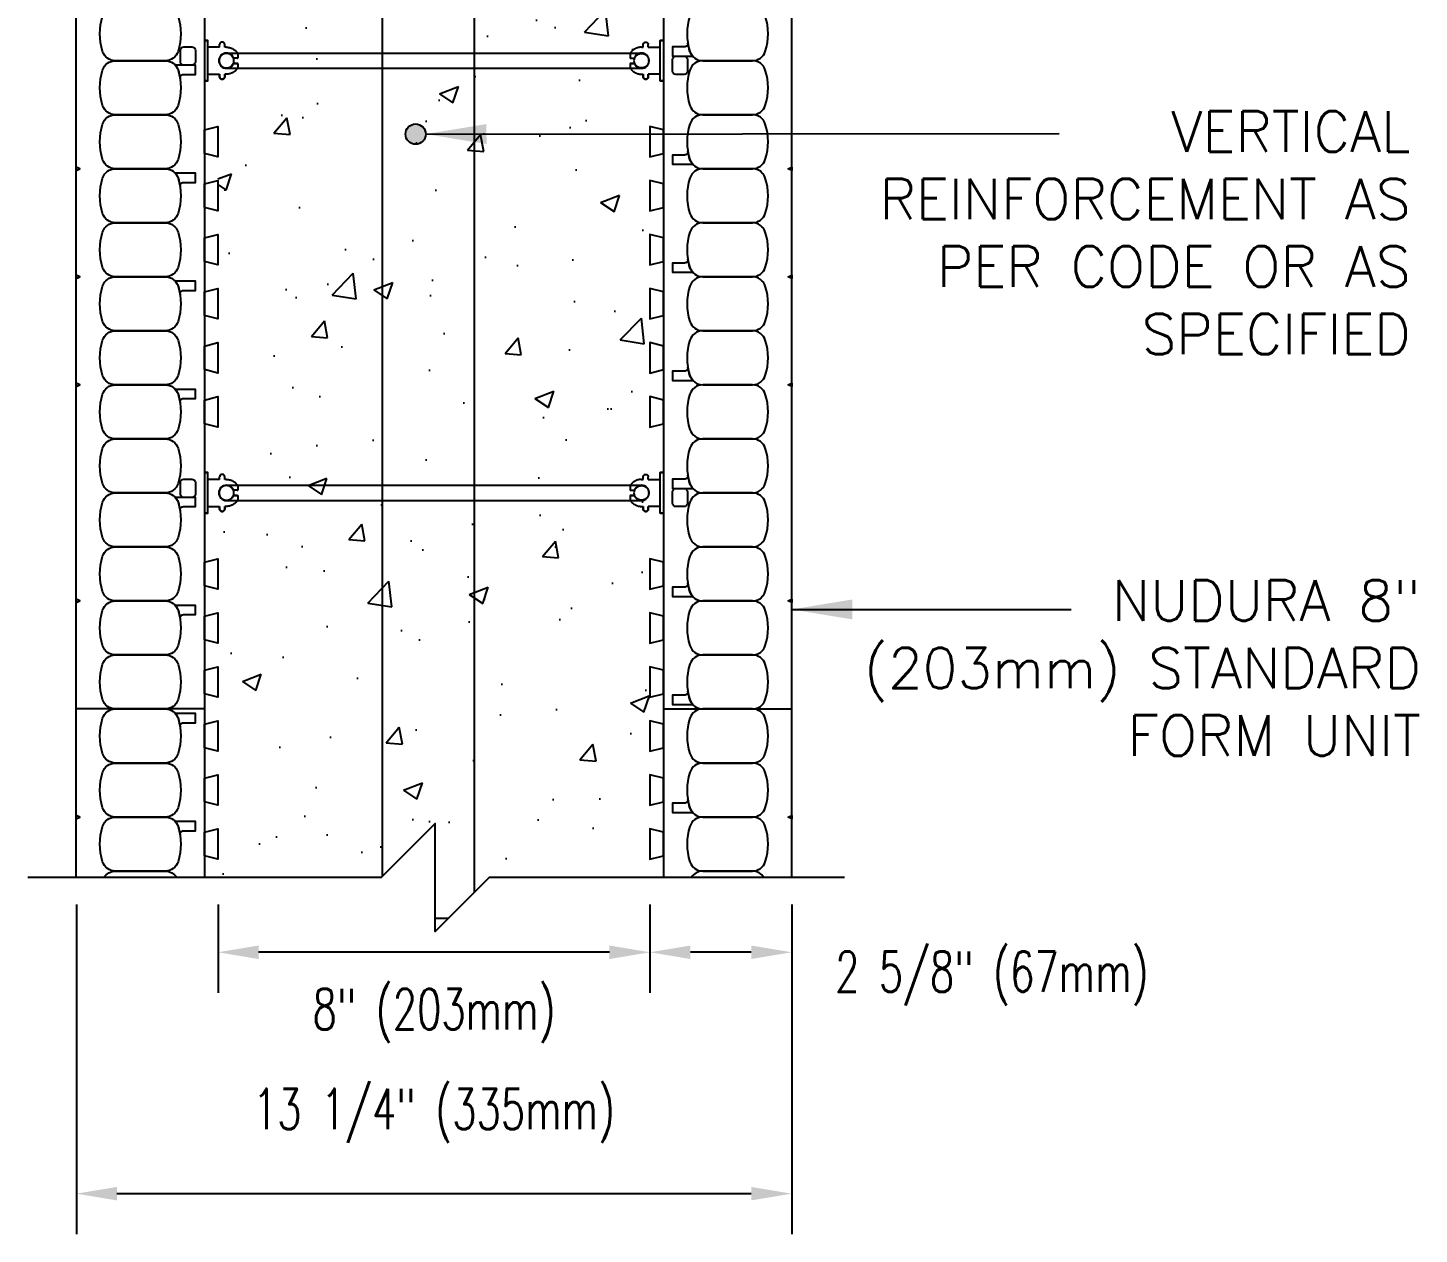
# Model space of a CAD drawing. Header units: inches. Extents: x 570.5 to 608.2, y 33.6 to 84.2.
# Drawn here: x 582.47 to 608.24, y 33.63 to 55.95 of the extents above; entities that cross this region are included whole.
import ezdxf

# ---------------------------------------------------------------- set-up
doc = ezdxf.new("R2010")
doc.units = ezdxf.units.IN
doc.header["$MEASUREMENT"] = 0
for name, color, linetype in [('HATCH', 12, 'Continuous'), ('line25', 2, 'Continuous'), ('LINE3', 3, 'Continuous'), ('LINE50', 5, 'Continuous'), ('LINE9', 9, 'Continuous'), ('TEXT', 4, 'Continuous')]:
    doc.layers.add(name, color=color, linetype=linetype)
doc.styles.add('DIM', font='romans.shx', dxfattribs={"width": 0.7})
doc.styles.add('ROMANS', font='romans.shx', dxfattribs={"height": 0.75})
doc.dimstyles.new('ext_12', dxfattribs={"dimscale": 12, "dimtxt": 0.09375, "dimasz": 0.09375, "dimexe": 0.09375, "dimexo": 0.0625, "dimgap": 0.0625, "dimtad": 1, "dimdec": 3, "dimzin": 3, "dimdsep": 46, "dimlunit": 4, "dimtxsty": 'DIM', "dimcen": 0.09, "dimdle": 0.09375, "dimclrt": 4, "dimadec": 0, "dimazin": 0, "dimtfac": 1, "dimtdec": 3, "dimtmove": 2, "dimatfit": 3, "dimfxl": 0, "dimfrac": 2, "dimtolj": 1, "dimtzin": 0, "dimarcsym": 0})
doc.dimstyles.new('ext_8', dxfattribs={"dimscale": 8, "dimtxt": 0.09375, "dimasz": 0.09375, "dimexe": 0.09375, "dimexo": 0.0625, "dimgap": 0.0625, "dimtad": 1, "dimdec": 3, "dimzin": 3, "dimdsep": 46, "dimlunit": 4, "dimtxsty": 'DIM', "dimcen": 0.09, "dimdle": 0.09375, "dimclrt": 4, "dimadec": 0, "dimazin": 0, "dimtfac": 1, "dimtdec": 3, "dimtmove": 2, "dimatfit": 3, "dimfxl": 0, "dimfrac": 2, "dimtolj": 1, "dimtzin": 0, "dimarcsym": 0})

# ---------------------------------------------------------------- blocks, each defined once
blk = doc.blocks.new('WEB8_CENTRE_TOP')
at = {"layer": 'LINE9'}
for p, q in [((-0.141, 7.688), (-0.141, 0)), ((0.141, 7.688), (0.141, 0))]:
    blk.add_line(p, q, dxfattribs=at)
for centre in [(0, 7.688), (0, 0)]:
    blk.add_circle(centre, 0.141, dxfattribs=at)
blk = doc.blocks.new('*D9')
at = {"layer": 'Defpoints', "color": 0}
for p in [(583.369, 40.228), (596.616, 40.228), (596.616, 34.375)]:
    blk.add_point(p, dxfattribs=at)
at = {"layer": 'TEXT', "color": 0, "lineweight": -2}
for p, q in [((583.369, 39.728), (583.369, 33.625)), ((596.616, 39.728), (596.616, 33.625)), ((584.119, 34.375), (595.866, 34.375))]:
    blk.add_line(p, q, dxfattribs=at)
at = {"layer": 'TEXT', "color": 0}
for points in [[(584.119, 34.5), (584.119, 34.25), (583.369, 34.375)], [(595.866, 34.5), (595.866, 34.25), (596.616, 34.375)]]:
    blk.add_solid(points, dxfattribs=at)
at = {"layer": 'TEXT', "color": 4, "insert": (589.993, 35.816), "char_height": 0.75, "attachment_point": 5, "style": 'DIM'}
blk.add_mtext('\\A1;13 1/4" (335mm)', dxfattribs=at)
blk = doc.blocks.new('*D10')
at = {"layer": 'Defpoints', "color": 0}
for p in [(585.994, 40.228), (593.991, 40.228), (585.994, 38.843)]:
    blk.add_point(p, dxfattribs=at)
at = {"layer": 'TEXT', "color": 0, "lineweight": -2}
for p, q in [((585.994, 39.728), (585.994, 38.093)), ((593.991, 39.728), (593.991, 38.093)), ((593.241, 38.843), (586.744, 38.843))]:
    blk.add_line(p, q, dxfattribs=at)
at = {"layer": 'TEXT', "color": 0}
for points in [[(586.744, 38.968), (586.744, 38.718), (585.994, 38.843)], [(593.241, 38.968), (593.241, 38.718), (593.991, 38.843)]]:
    blk.add_solid(points, dxfattribs=at)
at = {"layer": 'TEXT', "color": 4, "insert": (589.993, 37.665), "char_height": 0.75, "attachment_point": 5, "style": 'DIM'}
blk.add_mtext('\\A1;8" (203mm)', dxfattribs=at)
blk = doc.blocks.new('*D11')
at = {"layer": 'Defpoints', "color": 0}
for p in [(593.991, 40.228), (596.616, 40.228), (593.991, 38.843)]:
    blk.add_point(p, dxfattribs=at)
at = {"layer": 'TEXT', "color": 0, "lineweight": -2}
for p, q in [((593.991, 39.728), (593.991, 38.093)), ((596.616, 39.728), (596.616, 38.093)), ((595.866, 38.843), (594.741, 38.843))]:
    blk.add_line(p, q, dxfattribs=at)
at = {"layer": 'TEXT', "color": 0}
for points in [[(594.741, 38.968), (594.741, 38.718), (593.991, 38.843)], [(595.866, 38.968), (595.866, 38.718), (596.616, 38.843)]]:
    blk.add_solid(points, dxfattribs=at)
at = {"layer": 'TEXT', "color": 4, "insert": (600.323, 38.36), "char_height": 0.75, "attachment_point": 5, "style": 'DIM'}
blk.add_mtext('\\A1;2 5/8" (67mm)', dxfattribs=at)
blk = doc.blocks.new('Connector')
blk.add_point((0.271, 0))
at = {"layer": 'LINE9'}
for p, q in [((0, 0.375), (0, -0.375)), ((0.062, -0.375), (0.062, 0.375)), ((0.281, 0.25), (0.062, 0.25))]:
    blk.add_line(p, q, dxfattribs=at)
for points, weights in [([(0.007, 0.375), (0.004, 0.375), (0, 0.375)], [1, 0.972587069138, 0.950305488115]), ([(0.327, 0.343), (0.308, 0.343), (0.281, 0.317), (0.281, 0.297)], [1, 0.85355339, 0.85355339, 1]), ([(0.328, 0.343), (0.327, 0.343), (0.327, 0.343)], [1, 0.70710678, 1]), ([(0.375, 0.297), (0.375, 0.317), (0.348, 0.343), (0.329, 0.343)], [1, 0.85355339, 0.85355339, 1]), ([(0.406, 0.25), (0.546, 0.25), (0.619, 0.131)], [0.958404415409, 0.794674173519, 0.864651571113]), ([(0.619, 0.052), (0.612, 0.049), (0.604, 0.049)], [0.83615024178, 0.892081430621, 1]), ([(0.619, -0.131), (0.546, -0.25), (0.406, -0.25)], [0.864651574428, 0.794674169686, 0.958404415195]), ([(0.604, -0.049), (0.612, -0.049), (0.619, -0.052)], [1, 0.89208144177, 0.836150253337]), ([(0, -0.375), (0.004, -0.375), (0.007, -0.375)], [0.950305488115, 0.972587069138, 1]), ([(0.281, -0.297), (0.281, -0.317), (0.308, -0.343), (0.327, -0.343)], [1, 0.85355339, 0.85355339, 1]), ([(0.327, -0.343), (0.281, -0.343), (0.281, -0.297)], [1, 0.70710678, 1]), ([(0.329, -0.343), (0.348, -0.343), (0.375, -0.317), (0.375, -0.297)], [1, 0.85355339, 0.85355339, 1]), ([(0.375, -0.297), (0.375, -0.343), (0.329, -0.343)], [1, 0.70710678, 1])]:
    blk.add_rational_spline(points, weights, degree=2, dxfattribs=at)
for points, degree in [([(0, 0.375), (0.002, 0.375), (0.005, 0.375), (0.007, 0.375)], 3), ([(0.007, 0.375), (0.021, 0.375), (0.051, 0.375), (0.062, 0.375), (0.062, 0.375)], 3), ([(0.281, 0.25), (0.281, 0.297)], 1), ([(0.327, 0.343), (0.327, 0.343), (0.328, 0.343), (0.328, 0.343)], 3), ([(0.328, 0.343), (0.329, 0.343), (0.329, 0.343), (0.329, 0.343)], 3), ([(0.375, 0.25), (0.375, 0.297)], 1), ([(0.406, 0.25), (0.375, 0.25)], 1), ([(0.406, 0.25), (0.406, 0.25)], 1), ([(0.406, 0.25), (0.406, 0.25)], 1), ([(0.406, 0.25), (0.406, 0.25)], 1), ([(0.406, 0.25), (0.406, 0.25)], 1), ([(0.406, 0.25), (0.406, 0.25)], 1), ([(0.406, 0.25), (0.406, 0.25)], 1), ([(0.406, 0.25), (0.406, 0.25)], 1), ([(0.406, 0.25), (0.406, 0.25)], 1), ([(0.406, 0.25), (0.406, 0.25)], 1), ([(0.406, 0.25), (0.406, 0.25)], 1), ([(0.406, 0.25), (0.406, 0.25)], 1), ([(0.406, 0.25), (0.406, 0.25)], 1), ([(0.406, 0.25), (0.406, 0.25)], 1), ([(0.406, 0.25), (0.406, 0.25)], 1), ([(0.406, 0.25), (0.406, 0.25)], 1), ([(0.406, 0.25), (0.406, 0.25)], 1), ([(0.406, 0.25), (0.406, 0.25)], 1), ([(0.406, 0.25), (0.406, 0.25)], 1), ([(0.406, 0.25), (0.406, 0.25)], 1), ([(0.406, 0.25), (0.406, 0.25)], 1), ([(0.406, 0.25), (0.406, 0.25)], 1), ([(0.406, 0.25), (0.406, 0.25)], 1), ([(0.406, 0.25), (0.406, 0.25)], 1), ([(0.406, 0.25), (0.406, 0.25)], 1), ([(0.604, 0.049), (0.532, 0.049)], 1), ([(0.532, 0.049), (0.532, 0.049)], 1), ([(0.532, 0.049), (0.532, 0.049)], 1), ([(0.532, 0.049), (0.532, 0.049)], 1), ([(0.532, 0.049), (0.532, 0.049)], 1), ([(0.532, 0.049), (0.532, 0.049)], 1), ([(0.532, 0.049), (0.532, 0.049)], 1), ([(0.532, 0.049), (0.532, 0.049)], 1), ([(0.532, 0.049), (0.532, 0.049)], 1), ([(0.532, 0.049), (0.532, 0.049)], 1), ([(0.532, 0.049), (0.532, 0.049)], 1), ([(0.604, 0.049), (0.609, 0.049), (0.614, 0.05), (0.619, 0.052)], 3), ([(0.604, 0.049), (0.604, 0.049)], 1), ([(0.604, 0.049), (0.604, 0.049)], 1), ([(0.604, 0.049), (0.604, 0.049)], 1), ([(0.604, 0.049), (0.604, 0.049)], 1), ([(0.619, 0.131), (0.619, 0.052)], 1), ([(0.619, 0.131), (0.619, 0.131)], 1), ([(0.619, 0.131), (0.619, 0.131)], 1), ([(0.619, 0.131), (0.619, 0.131)], 1), ([(0.619, 0.131), (0.619, 0.131)], 1), ([(0.062, -0.25), (0.281, -0.25)], 1), ([(0.281, -0.297), (0.281, -0.25)], 1), ([(0.281, -0.25), (0.281, -0.297)], 1), ([(0.375, -0.25), (0.375, -0.297)], 1), ([(0.375, -0.297), (0.375, -0.25)], 1), ([(0.406, -0.25), (0.375, -0.25)], 1), ([(0.406, -0.25), (0.406, -0.25)], 1), ([(0.406, -0.25), (0.406, -0.25)], 1), ([(0.406, -0.25), (0.406, -0.25)], 1), ([(0.406, -0.25), (0.406, -0.25)], 1), ([(0.406, -0.25), (0.406, -0.25)], 1), ([(0.406, -0.25), (0.406, -0.25)], 1), ([(0.406, -0.25), (0.406, -0.25)], 1), ([(0.406, -0.25), (0.406, -0.25)], 1), ([(0.406, -0.25), (0.406, -0.25)], 1), ([(0.406, -0.25), (0.406, -0.25)], 1), ([(0.406, -0.25), (0.406, -0.25)], 1), ([(0.532, -0.049), (0.604, -0.049)], 1), ([(0.604, -0.049), (0.58, -0.049), (0.556, -0.049), (0.532, -0.049)], 3), ([(0.532, -0.049), (0.532, -0.049)], 1), ([(0.532, -0.049), (0.532, -0.049)], 1), ([(0.532, -0.049), (0.532, -0.049)], 1), ([(0.532, -0.049), (0.532, -0.049)], 1), ([(0.619, -0.052), (0.614, -0.05), (0.609, -0.049), (0.604, -0.049)], 3), ([(0.604, -0.049), (0.604, -0.049)], 1), ([(0.604, -0.049), (0.604, -0.049)], 1), ([(0.604, -0.049), (0.604, -0.049)], 1), ([(0.604, -0.049), (0.604, -0.049)], 1), ([(0.604, -0.049), (0.604, -0.049)], 1), ([(0.604, -0.049), (0.604, -0.049)], 1), ([(0.604, -0.049), (0.604, -0.049)], 1), ([(0.604, -0.049), (0.604, -0.049)], 1), ([(0.619, -0.052), (0.619, -0.131)], 1), ([(0.619, -0.131), (0.619, -0.131)], 1), ([(0.619, -0.131), (0.619, -0.131)], 1), ([(0.619, -0.131), (0.619, -0.131)], 1), ([(0.619, -0.131), (0.619, -0.131)], 1), ([(0.007, -0.375), (0.005, -0.375), (0.002, -0.375), (0, -0.375)], 3), ([(0.062, -0.375), (0.062, -0.375), (0.051, -0.375), (0.021, -0.375), (0.007, -0.375)], 3), ([(0.328, -0.343), (0.328, -0.343), (0.327, -0.343), (0.327, -0.343)], 3), ([(0.329, -0.343), (0.329, -0.343), (0.329, -0.343), (0.328, -0.343)], 3)]:
    blk.add_open_spline(points, degree=degree, dxfattribs=at)
for points, weights, knots in [([(0.062, 0.375), (0.062, 0.375), (0.046, 0.375), (0.03, 0.375), (0.007, 0.375)], [0.868718858569, 0.861102746415, 1, 0.861102734288, 0.868718859898], [0, 0, 0, 0.5, 0.5, 1, 1, 1]), ([(0.532, 0.049), (0.472, 0.203), (0.333, 0.113), (0.157, 0), (0.333, -0.113), (0.472, -0.203), (0.532, -0.049)], [0.899508922286, 0.599718215298, 1, 0.54226024, 1, 0.599718224335, 0.899508908749], [0, 0, 0, 0.318112, 0.318112, 0.681888, 0.681888, 1, 1, 1]), ([(0.007, -0.375), (0.03, -0.375), (0.046, -0.375), (0.062, -0.375), (0.062, -0.375)], [0.868718859319, 0.861102739573, 1, 0.861102742958, 0.868718858948], [0, 0, 0, 0.5, 0.5, 1, 1, 1])]:
    blk.add_rational_spline(points, weights, degree=2, knots=knots, dxfattribs=at)

msp = doc.modelspace()

# ---------------------------------------------------------------- hatches: boundary and pattern name
at = {"layer": 'HATCH'}
h = msp.add_hatch(dxfattribs=at)
h.set_pattern_fill('AR-CONC', color=256, scale=0.5, style=0)
h.set_pattern_definition([(50, (-2.293, 35.255), (3.586301, -0.31376), [0.375, -4.125]), (355, (-2.293, 35.255), (-0.693757, 3.76096), [0.3, -3.3]), (100.4514, (-1.994, 35.229), (2.892547, 3.447198), [0.3187, -3.50571]), (46.1842, (-2.293, 36.255), (5.336205, -0.827595), [0.5625, -6.1875]), (96.6356, (-1.8483, 36.186), (4.673314, 4.87059), [0.47805, -5.258565]), (351.1842, (-2.293, 36.255), (4.67331, 4.870593), [0.45, -4.95]), (21, (-1.793, 36.005), (2.984535, -2.013094), [0.375, -4.125]), (326, (-1.793, 36.005), (1.216577, 3.62575), [0.3, -3.3]), (71.4514, (-1.5443, 35.8373), (4.201113, 1.612652), [0.3187, -3.50571]), (37.5, (-2.293, 35.255), (0.0607993, 1.6644693), [0, -3.26, 0, -3.35, 0, -3.3125]), (7.5, (-2.293, 35.255), (1.3153477, 1.9720586), [0, -1.91, 0, -3.185, 0, -1.2625]), (327.5, (-3.408, 35.255), (2.6691122, -0.1127744), [0, -1.25, 0, -3.9, 0, -5.175]), (317.5, (-3.908, 35.255), (2.915931, 0.500525), [0, -1.625, 0, -2.59, 0, -3.675])])
h.paths.add_polyline_path([(604.5349, 76.0201), (602.4315, 78.1235), (601.0173, 78.1235), (602.4315, 79.5377), (601.0166, 79.5384), (598.8781, 81.6769), (585.9912, 68.7901), (585.9912, 40.228), (589.0166, 40.228), (590.0166, 41.228), (590.0166, 39.228), (591.0166, 40.228), (593.9912, 40.228), (593.9912, 65.4764)])
at = {"layer": 'LINE3'}
msp.add_hatch(color=256, dxfattribs=at).paths.add_polyline_path([(589.4641, 53.988, 1), (589.8391, 53.988, 1)])

# ---------------------------------------------------------------- linework, layer by layer
at = {"layer": 'line25'}
for p, q in [((585.7412, 68.0652), (585.7412, 43.3465)), ((594.2412, 64.5444), (594.2412, 43.3465)), ((585.7412, 43.3465), (585.7412, 40.228)), ((594.2412, 43.3465), (594.2412, 40.228))]:
    msp.add_line(p, q, dxfattribs=at)
for points in [[(585.7412, 54.0653), (585.9912, 54.1276), (585.9912, 53.5653), (585.7412, 53.6276)], [(594.2412, 54.0653), (593.9912, 54.1276), (593.9912, 53.5653), (594.2412, 53.6276)], [(585.7412, 53.0653), (585.9912, 53.1276), (585.9912, 52.5653), (585.7412, 52.6276)], [(594.2412, 53.0653), (593.9912, 53.1276), (593.9912, 52.5653), (594.2412, 52.6276)], [(585.7412, 52.0653), (585.9912, 52.1276), (585.9912, 51.5653), (585.7412, 51.6276)], [(594.2412, 52.0653), (593.9912, 52.1276), (593.9912, 51.5653), (594.2412, 51.6276)], [(585.7412, 51.0653), (585.9912, 51.1276), (585.9912, 50.5653), (585.7412, 50.6276)], [(594.2412, 51.0653), (593.9912, 51.1276), (593.9912, 50.5653), (594.2412, 50.6276)], [(585.7412, 50.0653), (585.9912, 50.1276), (585.9912, 49.5653), (585.7412, 49.6276)], [(594.2412, 50.0653), (593.9912, 50.1276), (593.9912, 49.5653), (594.2412, 49.6276)], [(585.7412, 49.0653), (585.9912, 49.1276), (585.9912, 48.5653), (585.7412, 48.6276)], [(594.2412, 49.0653), (593.9912, 49.1276), (593.9912, 48.5653), (594.2412, 48.6276)], [(585.7412, 46.0653), (585.9912, 46.1276), (585.9912, 45.5653), (585.7412, 45.6276)], [(594.2412, 46.0653), (593.9912, 46.1276), (593.9912, 45.5653), (594.2412, 45.6276)], [(585.7412, 45.0653), (585.9912, 45.1276), (585.9912, 44.5653), (585.7412, 44.6276)], [(594.2412, 45.0653), (593.9912, 45.1276), (593.9912, 44.5653), (594.2412, 44.6276)], [(585.7412, 44.0653), (585.9912, 44.1276), (585.9912, 43.5653), (585.7412, 43.6276)], [(594.2412, 44.0653), (593.9912, 44.1276), (593.9912, 43.5653), (594.2412, 43.6276)], [(585.7412, 43.0653), (585.9912, 43.1276), (585.9912, 42.5653), (585.7412, 42.6276)], [(594.2412, 43.0653), (593.9912, 43.1276), (593.9912, 42.5653), (594.2412, 42.6276)], [(585.7412, 42.0653), (585.9912, 42.1276), (585.9912, 41.5653), (585.7412, 41.6276)], [(594.2412, 42.0653), (593.9912, 42.1276), (593.9912, 41.5653), (594.2412, 41.6276)], [(585.7412, 41.0653), (585.9912, 41.1276), (585.9912, 40.5653), (585.7412, 40.6276)], [(594.2412, 41.0653), (593.9912, 41.1276), (593.9912, 40.5653), (594.2412, 40.6276)]]:
    msp.add_lwpolyline(points, close=True, dxfattribs=at)
at = {"layer": 'LINE3'}
for p, q in [((589.0397, 40.2511), (589.0397, 66.0184)), ((590.743, 39.9544), (590.743, 64.9061))]:
    msp.add_line(p, q, dxfattribs=at)
msp.add_circle((589.6516, 53.988), 0.1875, dxfattribs=at)
at = {"layer": 'LINE50'}
for p, q in [((583.3662, 43.3465), (583.3662, 69.8774)), ((596.6162, 43.3465), (596.6162, 64.3891)), ((583.3662, 40.228), (583.3662, 43.3465)), ((585.7412, 43.3465), (583.3662, 43.3465)), ((594.2412, 43.3465), (596.6162, 43.3465)), ((596.6162, 40.228), (596.6162, 43.3465))]:
    msp.add_line(p, q, dxfattribs=at)
at = {"layer": 'LINE9'}
msp.add_line((590.0166, 39.4714, 0.2737), (590.26, 39.4714, 0.2737), dxfattribs=at)
for points in [[(585.2522, 56.1734, -0.1576708), (585.2522, 55.5195, -0.3253046), (585.0143, 55.3465), (584.0932, 55.3465, -0.3253046), (583.8553, 55.5195, -0.1576708), (583.8553, 56.1734, -0.3253046), (584.0932, 56.3465), (585.0143, 56.3465, -0.3253046)], [(594.7303, 56.1734, 0.1576708), (594.7303, 55.5195, 0.3253046), (594.9682, 55.3465), (595.8893, 55.3465, 0.3253046), (596.1272, 55.5195, 0.1576708), (596.1272, 56.1734, 0.3253046), (595.8893, 56.3465), (594.9682, 56.3465, 0.3253046)], [(594.7303, 55.5195, -0.0372667), (594.6929, 55.6732, -0.4630356), (594.6313, 55.6005), (594.4097, 55.6005), (594.4097, 55.4297), (594.7558, 55.4297, -0.1890024), (594.7983, 55.4131, -0.1284074)], [(585.5728, 55.538), (585.5728, 55.3257, -0.4142136), (585.5103, 55.2632), (585.3578, 55.2632, -0.4142136), (585.2953, 55.3257), (585.2953, 55.538, -0.4142136), (585.3578, 55.6005), (585.5103, 55.6005, -0.4142136)], [(594.6247, 55.4297, -0.4142136), (594.6872, 55.3672), (594.6872, 55.1549, -0.4142136), (594.6247, 55.0924), (594.4722, 55.0924, -0.4142136), (594.4097, 55.1549), (594.4097, 55.3672, -0.4142136), (594.4722, 55.4297)], [(585.2522, 55.1734, -0.1576708), (585.2522, 54.5195, -0.3253046), (585.0143, 54.3465), (584.0932, 54.3465, -0.3253046), (583.8553, 54.5195, -0.1576708), (583.8553, 55.1734, -0.3253046), (584.0932, 55.3465), (585.0143, 55.3465, -0.3253046)], [(585.2522, 55.1734, -0.0372667), (585.2895, 55.0197, -0.4630356), (585.3512, 55.0924), (585.5728, 55.0924), (585.5728, 55.2632), (585.2267, 55.2632, -0.1890024), (585.1842, 55.2798, -0.1284074)], [(594.7303, 55.1734, 0.1576708), (594.7303, 54.5195, 0.3253046), (594.9682, 54.3465), (595.8893, 54.3465, 0.3253046), (596.1272, 54.5195, 0.1576708), (596.1272, 55.1734, 0.3253046), (595.8893, 55.3465), (594.9682, 55.3465, 0.3253046)], [(585.2522, 54.1734, -0.1576708), (585.2522, 53.5195, -0.3253046), (585.0143, 53.3465), (584.0932, 53.3465, -0.3253046), (583.8553, 53.5195, -0.1576708), (583.8553, 54.1734, -0.3253046), (584.0932, 54.3465), (585.0143, 54.3465, -0.3253046)], [(594.7303, 54.1734, 0.1576708), (594.7303, 53.5195, 0.3253046), (594.9682, 53.3465), (595.8893, 53.3465, 0.3253046), (596.1272, 53.5195, 0.1576708), (596.1272, 54.1734, 0.3253046), (595.8893, 54.3465), (594.9682, 54.3465, 0.3253046)], [(594.7303, 53.5195, -0.0372667), (594.6929, 53.6732, -0.4630356), (594.6313, 53.6005), (594.4097, 53.6005), (594.4097, 53.4297), (594.7558, 53.4297, -0.1890024), (594.7983, 53.4131, -0.1284074)], [(585.2522, 53.1734, -0.1576708), (585.2522, 52.5195, -0.3253046), (585.0143, 52.3465), (584.0932, 52.3465, -0.3253046), (583.8553, 52.5195, -0.1576708), (583.8553, 53.1734, -0.3253046), (584.0932, 53.3465), (585.0143, 53.3465, -0.3253046)], [(594.7303, 53.1734, 0.1576708), (594.7303, 52.5195, 0.3253046), (594.9682, 52.3465), (595.8893, 52.3465, 0.3253046), (596.1272, 52.5195, 0.1576708), (596.1272, 53.1734, 0.3253046), (595.8893, 53.3465), (594.9682, 53.3465, 0.3253046)], [(585.2522, 53.1734, -0.0372667), (585.2895, 53.0197, -0.4630356), (585.3512, 53.0924), (585.5728, 53.0924), (585.5728, 53.2632), (585.2267, 53.2632, -0.1890024), (585.1842, 53.2798, -0.1284074)], [(585.2522, 52.1734, -0.1576708), (585.2522, 51.5195, -0.3253046), (585.0143, 51.3465), (584.0932, 51.3465, -0.3253046), (583.8553, 51.5195, -0.1576708), (583.8553, 52.1734, -0.3253046), (584.0932, 52.3465), (585.0143, 52.3465, -0.3253046)], [(594.7303, 52.1734, 0.1576708), (594.7303, 51.5195, 0.3253046), (594.9682, 51.3465), (595.8893, 51.3465, 0.3253046), (596.1272, 51.5195, 0.1576708), (596.1272, 52.1734, 0.3253046), (595.8893, 52.3465), (594.9682, 52.3465, 0.3253046)], [(594.7303, 51.5195, -0.0372667), (594.6929, 51.6732, -0.4630356), (594.6313, 51.6005), (594.4097, 51.6005), (594.4097, 51.4297), (594.7558, 51.4297, -0.1890024), (594.7983, 51.4131, -0.1284074)], [(585.2522, 51.1734, -0.1576708), (585.2522, 50.5195, -0.3253046), (585.0143, 50.3465), (584.0932, 50.3465, -0.3253046), (583.8553, 50.5195, -0.1576708), (583.8553, 51.1734, -0.3253046), (584.0932, 51.3465), (585.0143, 51.3465, -0.3253046)], [(585.2522, 51.1734, -0.0372667), (585.2895, 51.0197, -0.4630356), (585.3512, 51.0924), (585.5728, 51.0924), (585.5728, 51.2632), (585.2267, 51.2632, -0.1890024), (585.1842, 51.2798, -0.1284074)], [(594.7303, 51.1734, 0.1576708), (594.7303, 50.5195, 0.3253046), (594.9682, 50.3465), (595.8893, 50.3465, 0.3253046), (596.1272, 50.5195, 0.1576708), (596.1272, 51.1734, 0.3253046), (595.8893, 51.3465), (594.9682, 51.3465, 0.3253046)], [(585.2522, 50.1734, -0.1576708), (585.2522, 49.5195, -0.3253046), (585.0143, 49.3465), (584.0932, 49.3465, -0.3253046), (583.8553, 49.5195, -0.1576708), (583.8553, 50.1734, -0.3253046), (584.0932, 50.3465), (585.0143, 50.3465, -0.3253046)], [(594.7303, 50.1734, 0.1576708), (594.7303, 49.5195, 0.3253046), (594.9682, 49.3465), (595.8893, 49.3465, 0.3253046), (596.1272, 49.5195, 0.1576708), (596.1272, 50.1734, 0.3253046), (595.8893, 50.3465), (594.9682, 50.3465, 0.3253046)], [(594.7303, 49.5195, -0.0372667), (594.6929, 49.6732, -0.4630356), (594.6313, 49.6005), (594.4097, 49.6005), (594.4097, 49.4297), (594.7558, 49.4297, -0.1890024), (594.7983, 49.4131, -0.1284074)], [(585.2522, 49.1734, -0.1576708), (585.2522, 48.5195, -0.3253046), (585.0143, 48.3465), (584.0932, 48.3465, -0.3253046), (583.8553, 48.5195, -0.1576708), (583.8553, 49.1734, -0.3253046), (584.0932, 49.3465), (585.0143, 49.3465, -0.3253046)], [(585.2522, 49.1734, -0.0372667), (585.2895, 49.0197, -0.4630356), (585.3512, 49.0924), (585.5728, 49.0924), (585.5728, 49.2632), (585.2267, 49.2632, -0.1890024), (585.1842, 49.2798, -0.1284074)], [(594.7303, 49.1734, 0.1576708), (594.7303, 48.5195, 0.3253046), (594.9682, 48.3465), (595.8893, 48.3465, 0.3253046), (596.1272, 48.5195, 0.1576708), (596.1272, 49.1734, 0.3253046), (595.8893, 49.3465), (594.9682, 49.3465, 0.3253046)], [(585.2522, 48.1734, -0.1576708), (585.2522, 47.5195, -0.3253046), (585.0143, 47.3465), (584.0932, 47.3465, -0.3253046), (583.8553, 47.5195, -0.1576708), (583.8553, 48.1734, -0.3253046), (584.0932, 48.3465), (585.0143, 48.3465, -0.3253046)], [(594.7303, 48.1734, 0.1576708), (594.7303, 47.5195, 0.3253046), (594.9682, 47.3465), (595.8893, 47.3465, 0.3253046), (596.1272, 47.5195, 0.1576708), (596.1272, 48.1734, 0.3253046), (595.8893, 48.3465), (594.9682, 48.3465, 0.3253046)], [(594.7303, 47.5195, -0.0372667), (594.6929, 47.6732, -0.4630356), (594.6313, 47.6005), (594.4097, 47.6005), (594.4097, 47.4297), (594.7558, 47.4297, -0.1890024), (594.7983, 47.4131, -0.1284074)], [(585.5728, 47.538), (585.5728, 47.3257, -0.4142136), (585.5103, 47.2632), (585.3578, 47.2632, -0.4142136), (585.2953, 47.3257), (585.2953, 47.538, -0.4142136), (585.3578, 47.6005), (585.5103, 47.6005, -0.4142136)], [(594.6247, 47.4297, -0.4142136), (594.6872, 47.3672), (594.6872, 47.1549, -0.4142136), (594.6247, 47.0924), (594.4722, 47.0924, -0.4142136), (594.4097, 47.1549), (594.4097, 47.3672, -0.4142136), (594.4722, 47.4297)], [(585.2522, 47.1734, -0.1576708), (585.2522, 46.5195, -0.3253046), (585.0143, 46.3465), (584.0932, 46.3465, -0.3253046), (583.8553, 46.5195, -0.1576708), (583.8553, 47.1734, -0.3253046), (584.0932, 47.3465), (585.0143, 47.3465, -0.3253046)], [(585.2522, 47.1734, -0.0372667), (585.2895, 47.0197, -0.4630356), (585.3512, 47.0924), (585.5728, 47.0924), (585.5728, 47.2632), (585.2267, 47.2632, -0.1890024), (585.1842, 47.2798, -0.1284074)], [(594.7303, 47.1734, 0.1576708), (594.7303, 46.5195, 0.3253046), (594.9682, 46.3465), (595.8893, 46.3465, 0.3253046), (596.1272, 46.5195, 0.1576708), (596.1272, 47.1734, 0.3253046), (595.8893, 47.3465), (594.9682, 47.3465, 0.3253046)], [(585.2522, 46.1734, -0.1576708), (585.2522, 45.5195, -0.3253046), (585.0143, 45.3465), (584.0932, 45.3465, -0.3253046), (583.8553, 45.5195, -0.1576708), (583.8553, 46.1734, -0.3253046), (584.0932, 46.3465), (585.0143, 46.3465, -0.3253046)], [(594.7303, 46.1734, 0.1576708), (594.7303, 45.5195, 0.3253046), (594.9682, 45.3465), (595.8893, 45.3465, 0.3253046), (596.1272, 45.5195, 0.1576708), (596.1272, 46.1734, 0.3253046), (595.8893, 46.3465), (594.9682, 46.3465, 0.3253046)], [(594.7303, 45.5195, -0.0372667), (594.6929, 45.6732, -0.4630356), (594.6313, 45.6005), (594.4097, 45.6005), (594.4097, 45.4297), (594.7558, 45.4297, -0.1890024), (594.7983, 45.4131, -0.1284074)], [(585.2522, 45.1734, -0.1576708), (585.2522, 44.5195, -0.3253046), (585.0143, 44.3465), (584.0932, 44.3465, -0.3253046), (583.8553, 44.5195, -0.1576708), (583.8553, 45.1734, -0.3253046), (584.0932, 45.3465), (585.0143, 45.3465, -0.3253046)], [(585.2522, 45.1734, -0.0372667), (585.2895, 45.0197, -0.4630356), (585.3512, 45.0924), (585.5728, 45.0924), (585.5728, 45.2632), (585.2267, 45.2632, -0.1890024), (585.1842, 45.2798, -0.1284074)], [(594.7303, 45.1734, 0.1576708), (594.7303, 44.5195, 0.3253046), (594.9682, 44.3465), (595.8893, 44.3465, 0.3253046), (596.1272, 44.5195, 0.1576708), (596.1272, 45.1734, 0.3253046), (595.8893, 45.3465), (594.9682, 45.3465, 0.3253046)], [(585.2522, 44.1734, -0.1576708), (585.2522, 43.5195, -0.3253046), (585.0143, 43.3465), (584.0932, 43.3465, -0.3253046), (583.8553, 43.5195, -0.1576708), (583.8553, 44.1734, -0.3253046), (584.0932, 44.3465), (585.0143, 44.3465, -0.3253046)], [(594.7303, 44.1734, 0.1576708), (594.7303, 43.5195, 0.3253046), (594.9682, 43.3465), (595.8893, 43.3465, 0.3253046), (596.1272, 43.5195, 0.1576708), (596.1272, 44.1734, 0.3253046), (595.8893, 44.3465), (594.9682, 44.3465, 0.3253046)], [(594.7303, 43.5195, -0.0372667), (594.6929, 43.6732, -0.4630356), (594.6313, 43.6005), (594.4097, 43.6005), (594.4097, 43.4297), (594.7558, 43.4297, -0.1890024), (594.7983, 43.4131, -0.1284074)], [(585.2522, 43.1734, -0.1576708), (585.2522, 42.5195, -0.3253046), (585.0143, 42.3465), (584.0932, 42.3465, -0.3253046), (583.8553, 42.5195, -0.1576708), (583.8553, 43.1734, -0.3253046), (584.0932, 43.3465), (585.0143, 43.3465, -0.3253046)], [(594.7303, 43.1734, 0.1576708), (594.7303, 42.5195, 0.3253046), (594.9682, 42.3465), (595.8893, 42.3465, 0.3253046), (596.1272, 42.5195, 0.1576708), (596.1272, 43.1734, 0.3253046), (595.8893, 43.3465), (594.9682, 43.3465, 0.3253046)], [(585.2522, 43.1734, -0.0372667), (585.2895, 43.0197, -0.4630356), (585.3512, 43.0924), (585.5728, 43.0924), (585.5728, 43.2632), (585.2267, 43.2632, -0.1890024), (585.1842, 43.2798, -0.1284074)], [(585.2522, 42.1734, -0.1576708), (585.2522, 41.5195, -0.3253046), (585.0143, 41.3465), (584.0932, 41.3465, -0.3253046), (583.8553, 41.5195, -0.1576708), (583.8553, 42.1734, -0.3253046), (584.0932, 42.3465), (585.0143, 42.3465, -0.3253046)], [(594.7303, 42.1734, 0.1576708), (594.7303, 41.5195, 0.3253046), (594.9682, 41.3465), (595.8893, 41.3465, 0.3253046), (596.1272, 41.5195, 0.1576708), (596.1272, 42.1734, 0.3253046), (595.8893, 42.3465), (594.9682, 42.3465, 0.3253046)], [(594.7303, 41.5195, -0.0372667), (594.6929, 41.6732, -0.4630356), (594.6313, 41.6005), (594.4097, 41.6005), (594.4097, 41.4297), (594.7558, 41.4297, -0.1890024), (594.7983, 41.4131, -0.1284074)], [(585.2522, 41.1734, -0.1576708), (585.2522, 40.5195, -0.3253046), (585.0143, 40.3465), (584.0932, 40.3465, -0.3253046), (583.8553, 40.5195, -0.1576708), (583.8553, 41.1734, -0.3253046), (584.0932, 41.3465), (585.0143, 41.3465, -0.3253046)], [(585.2522, 41.1734, -0.0372667), (585.2895, 41.0197, -0.4630356), (585.3512, 41.0924), (585.5728, 41.0924), (585.5728, 41.2632), (585.2267, 41.2632, -0.1890024), (585.1842, 41.2798, -0.1284074)], [(594.7303, 41.1734, 0.1576708), (594.7303, 40.5195, 0.3253046), (594.9682, 40.3465), (595.8893, 40.3465, 0.3253046), (596.1272, 40.5195, 0.1576708), (596.1272, 41.1734, 0.3253046), (595.8893, 41.3465), (594.9682, 41.3465, 0.3253046)]]:
    msp.add_lwpolyline(points, format="xyb", close=True, dxfattribs=at)
for points in [[(583.3662, 53.3152), (583.4307, 53.3465), (583.3662, 53.3777)], [(596.6162, 53.3152), (596.5517, 53.3465), (596.6162, 53.3777)], [(583.3662, 51.3152), (583.4307, 51.3465), (583.3662, 51.3777)], [(596.6162, 51.3152), (596.5517, 51.3465), (596.6162, 51.3777)], [(583.3662, 49.3152), (583.4307, 49.3465), (583.3662, 49.3777)], [(596.6162, 49.3152), (596.5517, 49.3465), (596.6162, 49.3777)], [(583.3662, 45.3152), (583.4307, 45.3465), (583.3662, 45.3777)], [(596.6162, 45.3152), (596.5517, 45.3465), (596.6162, 45.3777)], [(583.3662, 41.3152), (583.4307, 41.3465), (583.3662, 41.3777)], [(596.6162, 41.3152), (596.5517, 41.3465), (596.6162, 41.3777)]]:
    msp.add_lwpolyline(points, close=True, dxfattribs=at)
at = {"layer": 'LINE9', "flags": 128}
msp.add_lwpolyline([(597.5921, 40.228), (591.0166, 40.228), (590.0166, 39.228), (590.0166, 41.228), (589.0166, 40.228), (582.4704, 40.228)], dxfattribs=at)
at = {"layer": 'LINE9'}
for points in [[(583.8806, 40.228, -0.2597749), (584.0932, 40.3465), (585.0143, 40.3465, -0.2597749), (585.2269, 40.228, -0.1576708)], [(596.1019, 40.228, 0.2597749), (595.8893, 40.3465), (594.9682, 40.3465, 0.2597749), (594.7556, 40.228, 0.1576708)], [(596.1019, 40.228, 0.2597749), (595.8893, 40.3465), (594.9682, 40.3465, 0.2597749), (594.7556, 40.228, 0.1576708)]]:
    msp.add_lwpolyline(points, format="xyb", dxfattribs=at)

# ---------------------------------------------------------------- block references
for p in [(585.7412, 55.3465), (585.7412, 47.3465)]:
    msp.add_blockref('Connector', p)
at = {"xscale": -1}
for p in [(594.2412, 55.3465), (594.2412, 47.3465)]:
    msp.add_blockref('Connector', p, dxfattribs=at)
at = {"layer": 'LINE9', "xscale": -1, "rotation": 90}
for p in [(593.8352, 55.3465), (593.8352, 47.3465)]:
    msp.add_blockref('WEB8_CENTRE_TOP', p, dxfattribs=at)

# ---------------------------------------------------------------- texts
at = {"layer": 'TEXT', "char_height": 0.75, "attachment_point": 3, "style": 'ROMANS'}
for s, insert, width in [('VERTICAL REINFORCEMENT AS PER CODE OR AS SPECIFIED', (608.0789, 54.4121), 12.632931), ('NUDURA 8" (203mm) STANDARD FORM UNIT', (608.2677, 45.7295), 11.218766)]:
    msp.add_mtext(s, dxfattribs=dict(at, insert=insert, width=width))

# ---------------------------------------------------------------- dimensions: what is measured, and where the dimension line sits
at = {"layer": 'TEXT'}
for base, p1, p2, text, picture, middle in [((596.6162, 34.3751), (583.3689, 40.228), (596.6162, 40.228), '13 1/4" (335mm)', '*D9', (589.9926, 35.8161)), ((585.9939, 38.8428), (593.9912, 40.228), (585.9939, 40.228), '8" (203mm)', '*D10', (589.9926, 37.6649)), ((593.9912, 38.8428), (596.6162, 40.228), (593.9912, 40.228), '2 5/8" (67mm)', '*D11', (600.3229, 38.3603))]:
    dim = msp.add_linear_dim(base=base, p1=p1, p2=p2, text=text, dimstyle='ext_8', dxfattribs=at)
    dim.commit()
    dim.dimension.update_dxf_attribs({"geometry": picture, "text_midpoint": middle, "dimtype": 160})

# ---------------------------------------------------------------- leaders
for points in [[(589.8391, 53.988), (601.5686, 53.9979)], [(596.6162, 45.1891), (601.7892, 45.1891)]]:
    msp.add_leader(points, dimstyle='ext_12', override={"dimgap": 0.0625, "dimtad": 0}, dxfattribs=at)

doc.saveas('drawing.dxf')
